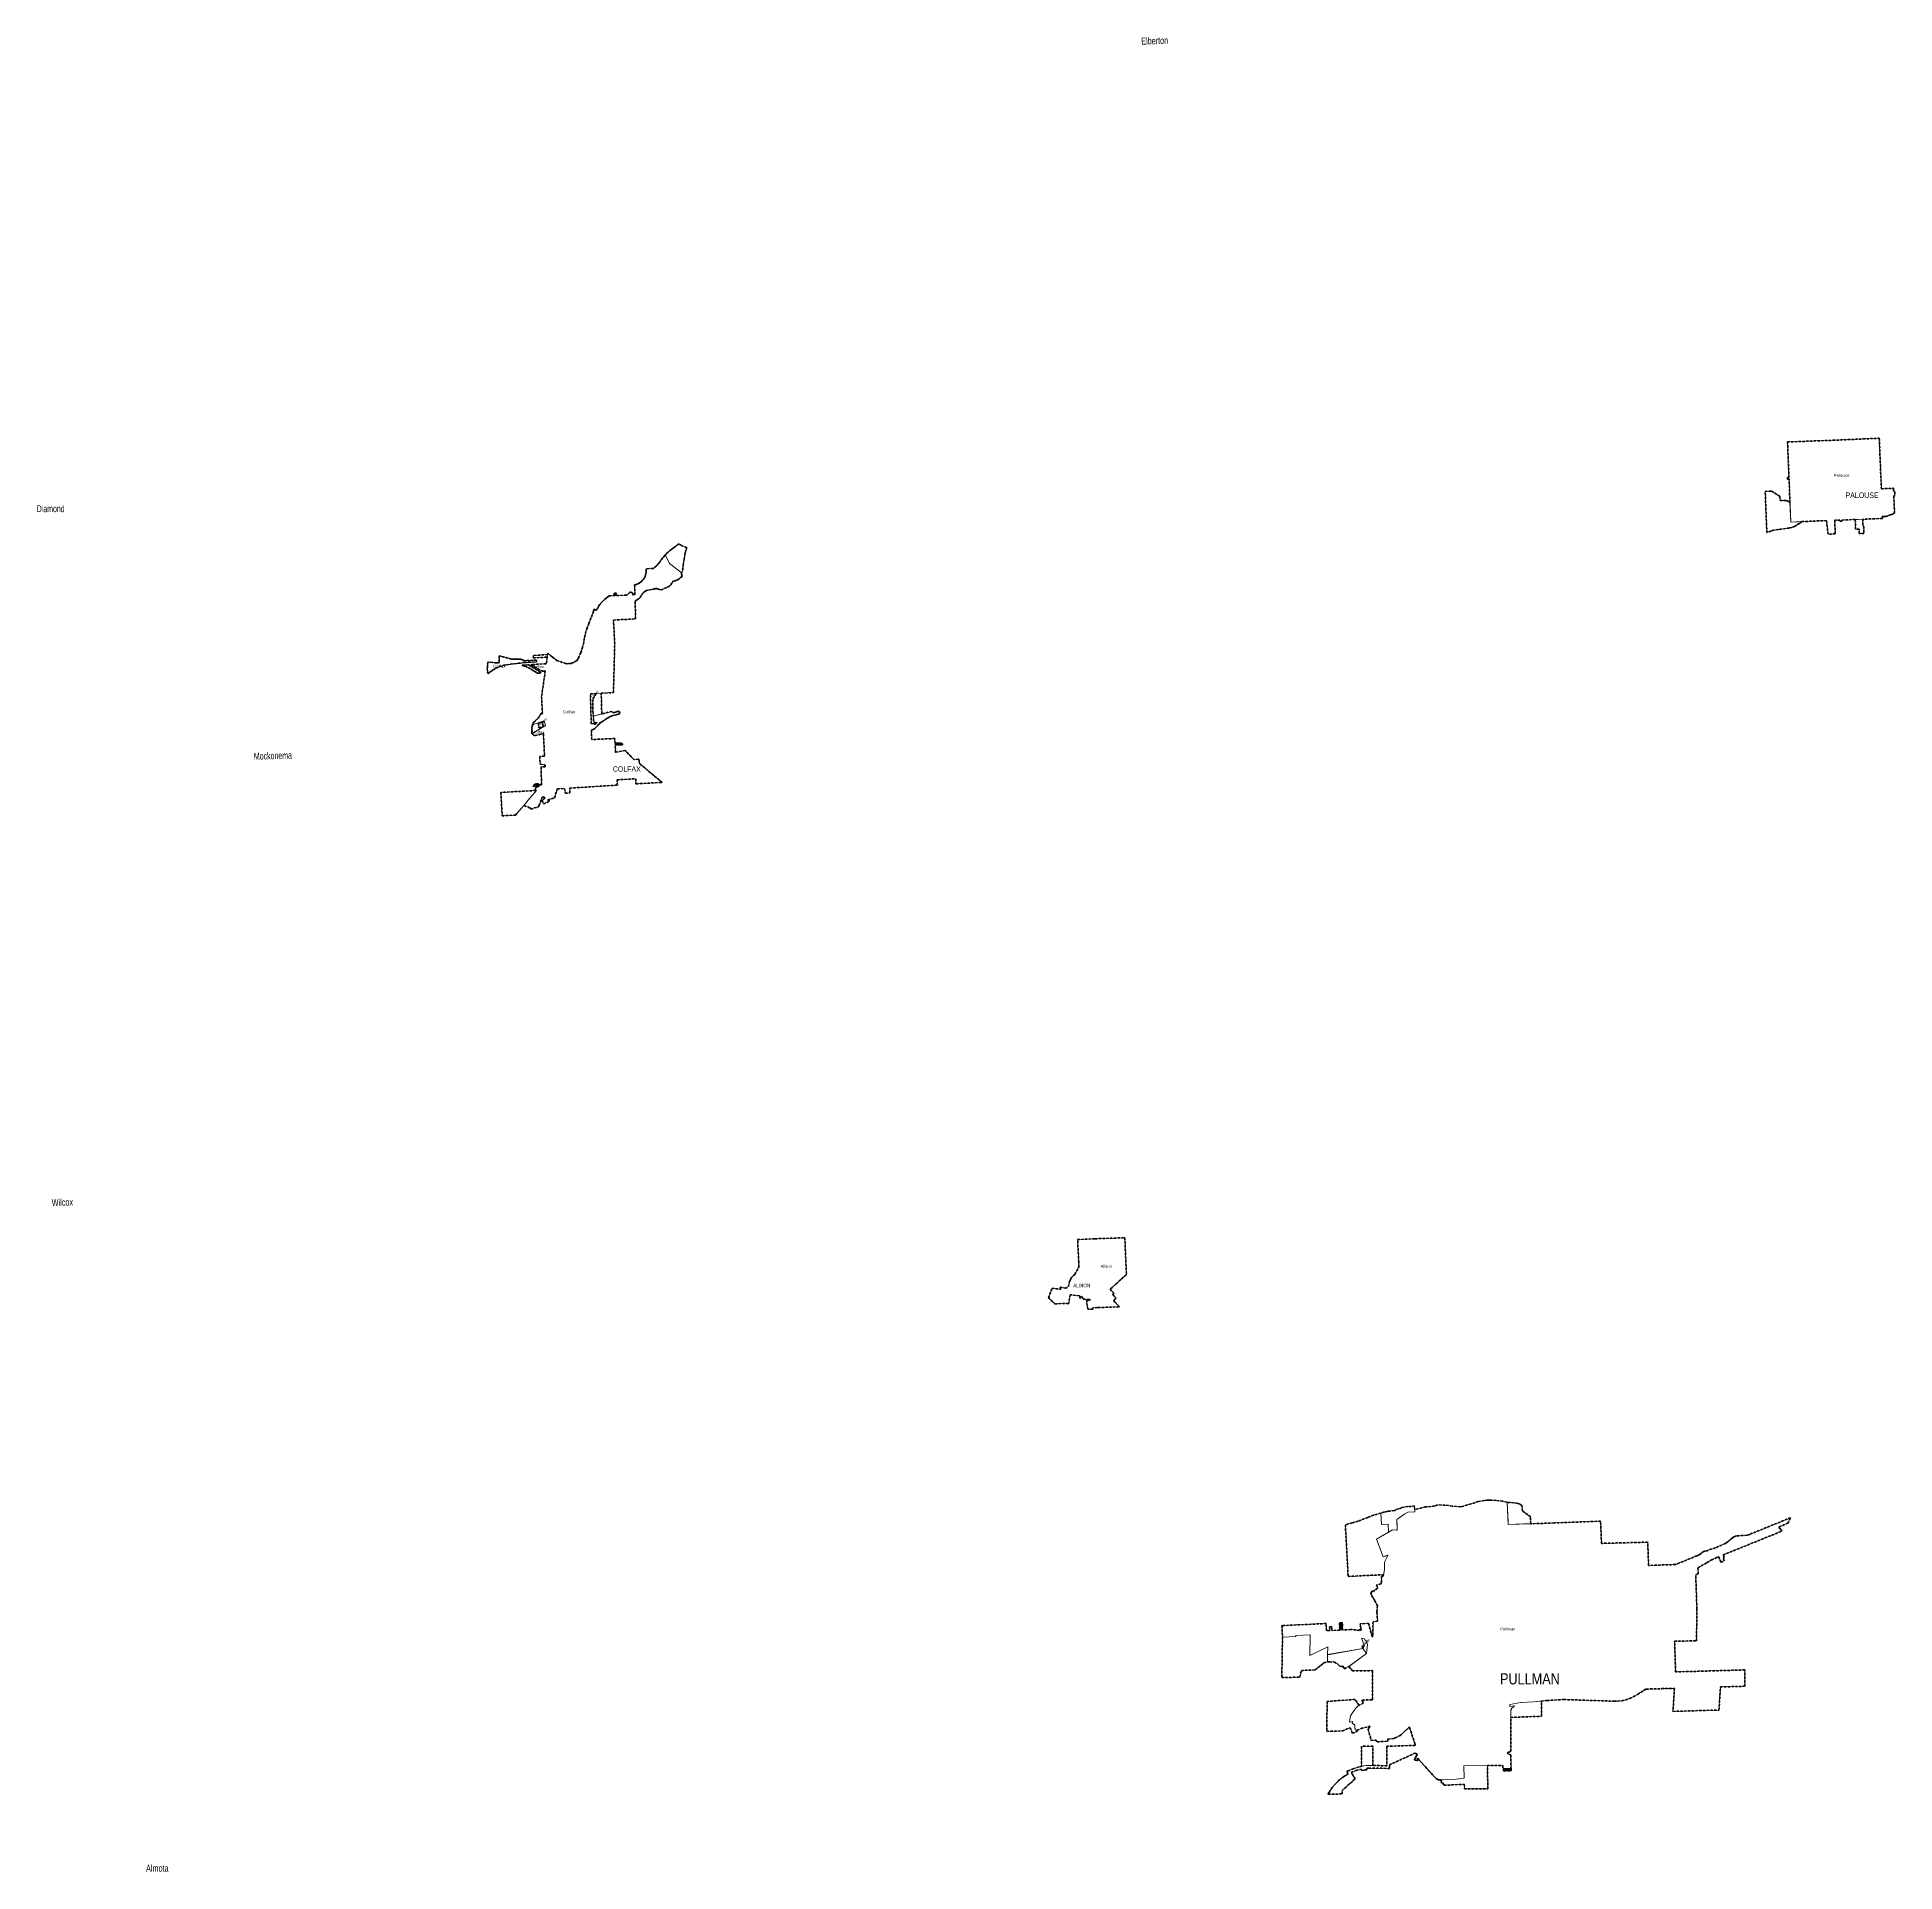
# Model space of a CAD drawing. Header units: feet. Extents: x -903180 to 1023491, y -707744 to 564635.
# Drawn here: x 881939 to 988712, y -274541 to -169075 of the extents above; entities that cross this region are included whole.
import ezdxf

# ---------------------------------------------------------------- set-up
doc = ezdxf.new("R2010")
doc.units = ezdxf.units.FT
doc.header["$LTSCALE"] = 80
doc.header["$PDMODE"] = 32
doc.header["$PDSIZE"] = 40
doc.linetypes.add('SHORT_DASHED', pattern=[2.7, 1.5, -1.2])
doc.layers.add('13', color=7, linetype='SHORT_DASHED', lineweight=40)
doc.layers.add('58', color=7, linetype='Continuous', lineweight=13)
for name, color, linetype in [('14', 7, 'Continuous'), ('16', 7, 'Continuous'), ('36', 7, 'Continuous')]:
    doc.layers.add(name, color=color, linetype=linetype)

msp = doc.modelspace()

# ---------------------------------------------------------------- hatches: boundary and pattern name
at = {"layer": '58'}
for points in [[(915211.61, -201175.66), (915140.92, -201179.01), (915078.88, -201078.86), (915181.81, -201013.36), (915234.4, -201098.43), (915183.78, -201130.64)], [(915236.76, -209657.65), (915333.59, -209651.74), (915366.97, -209652.62), (915436.9, -209658), (915486.93, -209667.69), (915531.04, -209678.46), (915582.77, -209691.92), (915579.23, -209751.01), (915488.3, -209759.29), (915344.22, -209754.56), (915306.53, -209754.98), (915160.04, -209770.65), (915154.03, -209668.44)], [(910575.35, -212001.29), (910755.47, -211989.71), (910777.58, -212064.25), (910771.61, -212119.72), (910421.09, -212142.48)], [(956806.12, -260644.21), (956795.34, -260231.18), (956956.22, -260224.54), (956966.95, -260635.75)], [(966650.07, -268604.18), (966654.09, -268725.01), (966226.01, -268729.97), (966221.97, -268608.52)]]:
    msp.add_hatch(color=256, dxfattribs=at).paths.add_polyline_path(points)

# ---------------------------------------------------------------- linework, layer by layer
at = {"layer": '13'}
for p, q in [((914737.33, -201251.12), (914637.88, -201319.01)), ((916568.88, -201320.73), (916586.48, -201300.77)), ((915738.27, -210073.32), (915184.52, -210187.59)), ((978519.25, -256455.52), (978593.28, -256426.39)), ((956350.58, -260642.19), (956344.81, -260443.93)), ((958617.17, -266980.86), (958839.21, -266963.85))]:
    msp.add_line(p, q, dxfattribs=at)
for points in [[(983343.29, -196922.35), (983319.13, -196949.81), (983216.77, -197031), (982948.58, -197202.99), (982781.93, -197259.72), (982642.18, -197291.97), (982424.13, -197321.54), (982168.2, -197351.65), (981996.11, -197374.6), (981733.99, -197424.71), (981581.67, -197471.58), (981354.17, -197552.55), (981260.84, -195185.02), (981626.93, -195176.1), (982102.13, -195471.68), (982113.54, -195714.94), (982493.79, -195711.17), (982682.4, -195827.24), (982630.93, -194490.86), (982547.15, -194490.89), (982542.88, -194386.39), (982626.16, -194384.56), (982545.36, -192345.58), (985153.95, -192248.58), (987817.04, -192131.7), (987935.4, -195038), (988634.62, -195004.71), (988640.31, -195144.28), (988641.12, -195164.28), (988661.08, -195163.34), (988681.56, -195162.37), (988683.85, -195222.33), (988703.82, -195221.38), (988711.82, -195431.52), (988672.11, -195433.31), (988652.11, -195434.21), (988652.92, -195454.1), (988691.77, -196407.96), (988692.53, -196426.68), (988670.72, -196442.08), (988641.03, -196463.05), (988570.87, -196498.14), (988465.63, -196533.23), (988307.77, -196600.49), (988196.68, -196629.74), (988079.74, -196623.89), (987999.39, -196609.33), (988003.93, -196720.82), (988004.76, -196741.35), (987984.74, -196742.13), (986869.66, -196785.1), (986884.02, -197203.78), (986924, -197202.25), (986936.99, -197608.69), (986666.08, -197615.88), (986657.94, -197361), (986458, -197366.3), (986439.95, -196801.61), (985665.17, -196832.32), (985671.32, -196906.16), (985567.23, -196910.06), (985558.99, -196834.5), (985257.79, -196847.6), (985287.93, -197624.88), (984875.44, -197645.95), (984784.48, -196866.32)], [(910631.71, -204881.48), (909929.23, -204926.34), (909905.01, -204898.4), (909835.39, -204865.74), (909716.01, -204829.48), (909593.22, -204822.88), (909488.91, -204825.52), (909395.17, -204832.12), (909255.23, -204827.17), (909199.89, -204821.64), (908493.43, -204640.2), (908501.17, -205029.02), (908435.41, -205041.34), (908342.97, -205050.26), (908095.47, -205028.66), (907840.67, -204993.94), (907810.05, -205388.86), (907828.45, -205615.14), (907864.23, -205656.84), (907936.29, -205590.18), (907979.03, -205558.76), (907984.65, -205567.06), (908118.65, -205468.6), (908308.75, -205357.04), (908516.47, -205261.92), (908762.33, -205180.62), (908919.45, -205148.88), (909152.25, -205124.54), (909151.39, -205114.58), (909950.59, -205026.42), (910640.25, -204981.14)], [(910692.83, -205631.91), (910643.05, -205606.56), (910531.1, -205534.46), (910392.79, -205445.29), (910259.81, -205369.82), (910098.74, -205288.37), (909974.79, -205231.87), (909957.27, -205224.14), (909893.96, -205209.19), (909828.72, -205200.85), (909814.47, -205199.95), (909813.59, -205179.79), (909935.69, -205170.3), (909955.69, -205167.94), (909975.69, -205166.67), (910146.62, -205155.82), (910167.17, -205154.51), (910186.62, -205165.97), (910905.29, -205589.32), (910879.6, -205607.61), (910858.9, -205617.44), (910832.37, -205627.09), (910804.97, -205633.91), (910777.01, -205637.83), (910748.8, -205638.8), (910720.63, -205636.82)], [(913734.17, -206828.04), (914066.17, -206809.97), (913868.85, -207144.3), (913886.86, -207826.42), (913926.07, -208467.63), (914121.9, -208461.94), (913986.17, -208610.89), (913984.55, -208536.06), (913785.79, -208541.71)], [(910376.49, -209100.33), (910389, -209101.51), (910379.85, -209125.53), (910378.15, -209115.44)], [(910766.68, -208773.43), (910996.63, -208703.25), (911017.01, -208697.03), (911016.01, -208677.15), (911005.86, -208475.1), (911004.85, -208455.04), (910984.65, -208461.2), (910753.33, -208531.81)], [(942614.28, -242116.34), (942615.12, -242136.36), (942617.52, -242193.17), (942330.01, -242203.37), (942252.52, -241702.43), (942461.42, -241677.35), (942460.43, -241663.96), (942456.6, -241658.44), (942452.22, -241653.36), (942447.33, -241648.75), (942441.99, -241644.69), (942436.25, -241641.2), (942430.18, -241638.33), (942423.84, -241636.11), (942423.31, -241635.99), (942403.46, -241633.61), (942383.31, -241632.57), (942116.56, -241618.82), (942112.42, -241618.9), (942104.32, -241618.42), (942096.31, -241617.1), (942088.48, -241614.95), (942080.92, -241611.99), (942073.7, -241608.26), (942066.92, -241603.8), (942060.65, -241598.64), (942054.94, -241592.87), (942049.87, -241586.52), (942045.49, -241579.69), (941985.5, -241476.18), (941884.35, -241555.85), (941864.51, -241571.48), (941863.49, -241547.74), (941859.15, -241447.47), (941858.29, -241427.55), (941837.61, -241425.21), (941303.66, -241364.84), (941232.14, -241839.29), (941228.95, -241860.44), (941209.12, -241861.14), (940535.17, -241885.01), (940535.92, -241910), (940442.01, -241887.58), (940405.44, -241868.4), (940293.17, -241755.61), (940066.69, -241543.13), (940269.83, -240996.76), (940780.19, -241049.91), (940733.39, -240933.2), (941027.82, -240996.29), (941221.3, -240895.34), (941278.23, -240603.41), (941309.33, -240524.26), (941348.53, -240448.81), (941395.4, -240377.86), (941449.43, -240312.2), (941510.03, -240252.55), (941576.54, -240199.56), (941587.26, -240192.03), (941816.28, -239757.4), (941804.22, -239478.49), (941740.79, -238195.03), (942709.52, -238153.07), (942729.52, -238152.2), (942749.52, -238149.03), (944413.19, -238089.13), (944455.96, -238087.55), (944544.08, -240200.37), (944524.04, -240218.3), (943606, -241049.05), (943817.42, -241272.05), (943830.77, -241286.14), (943801, -241304.15), (943760, -241328.95), (943747.85, -241336.3), (943760, -241350.22), (943929.05, -241544.05), (943942.95, -241559.99), (943919.55, -241584.05), (943816.45, -241690.05), (943805.21, -241701.6), (943817, -241714.39), (944122.57, -242046.05), (944136.94, -242061.65), (944121, -242062.22), (942913.92, -242105.68), (942893.92, -242106.4), (942873.92, -242106.87), (942634.28, -242115.61)], [(958140.38, -261555.41), (958182.87, -261550.75), (958159.81, -261607.65)], [(958083.92, -261618.3), (958156.37, -261615.99), (958132.34, -261679.77)]]:
    msp.add_lwpolyline(points, close=True, dxfattribs=at)
for points in [[(916586.48, -201300.77), (916598.98, -201280.73), (916713.12, -201097.82), (916741.41, -201062.39), (916795.33, -201005.21), (916854.94, -200953.99), (916919.57, -200909.28), (916969.93, -200891.19), (917133.62, -200844.83), (917301.26, -200815.83), (917385.53, -200802.53), (917423.32, -200791.42), (917454.44, -200788.08), (917497.79, -200778.08), (917546.69, -200775.86), (917581.14, -200784.75), (917632.27, -200800.31), (917670.05, -200809.2), (917690.06, -200815.87), (917701.58, -200817.69), (917803.29, -200842.69), (918176.93, -200694.86), (918368.06, -200561.58), (918467.17, -200358.23), (918537.4, -200341.64), (918641.08, -200307.4), (918740.62, -200262.52), (918834.92, -200207.47), (918922.95, -200142.87), (919003.74, -200069.43), (918967.8, -199919.49), (919040.68, -199671.75), (919066.88, -199478.28), (919076.79, -199403.92), (919133.67, -199084.28), (919165.97, -198823.9), (919195.69, -198680.14), (919250.19, -198506.63), (919270.57, -198428.26), (918949.72, -198280.51), (918817.15, -198196.23), (918513.13, -198432.89), (918427.98, -198485.88), (918331.55, -198562.63), (918202.52, -198670.48), (918080.9, -198788.17), (918027.37, -198849.25), (918011.18, -198869.26), (917915.77, -198987.13), (917899.56, -199007.16), (917884.63, -199027.13), (917768.87, -199181.98), (917754.04, -199201.98), (917739.1, -199221.98), (917653.69, -199336.12), (917540.11, -199458.75), (917434.33, -199551.33), (917414.24, -199568.92), (917394.33, -199584.15), (917378.99, -199595.89), (917359.57, -199610.74), (917338.99, -199611.84), (916946.9, -199632.67), (916935.63, -199633.27), (916937.11, -199653.73), (916942.36, -199725.91), (916939.53, -199814), (916927.51, -199901.32), (916906.43, -199986.9), (916876.51, -200069.8), (916838.1, -200149.13), (916791.6, -200224), (916737.53, -200293.61), (916676.48, -200357.18), (916609.12, -200414.02), (916536.19, -200463.51), (916458.48, -200505.11), (916376.85, -200538.35), (916292.2, -200562.88), (916277.65, -200566.15), (916299.08, -201117.62), (916169.05, -201124.6), (916153.37, -201125.44), (916169.05, -201112.67), (916198.09, -201089.03), (916058.31, -200951.39), (915844.85, -201125.17), (915822.75, -201143.16), (915804.85, -201144.12), (915211.61, -201175.66), (915183.78, -201130.64)], [(914637.88, -201319.01), (914546.08, -201396.94), (914529.14, -201411.97), (914396.24, -201544.67), (914277.93, -201690.53), (914175.52, -201847.97), (914100.34, -201995.24), (914090.02, -202015.46), (914070.13, -202006.75), (913963.04, -201959.83), (913909.74, -202089.93), (913770.52, -202477.24), (913649.05, -202776.7), (913548.59, -203038.83), (913472.63, -203244.46), (913428.16, -203453.55), (913383.75, -203644.56), (913362.09, -203856.86), (913290.07, -204136.57), (913187.79, -204460.56), (913093.81, -204661.4), (913034.2, -204797.69), (912978.12, -204894.94), (912907.39, -204951.54), (912765.85, -205028.4), (912649.35, -205071.13), (912492.15, -205087.26), (912366.96, -205091.15), (912346.77, -205091.78), (912326.96, -205084.79), (911801.74, -204899.68), (911562.07, -204721.86), (911289.24, -204494.68), (911275.4, -204570.46), (910470.5, -204614.12), (910452.91, -204759.89), (911257.39, -204716.25), (911205.44, -205077.68), (911203.86, -205088.71), (911182.57, -205090.06), (910341.89, -205143.42), (910318.55, -205144.9), (910341.89, -205158.65), (910938.55, -205510.13), (910963.24, -205518.06), (910988.62, -205523.36), (911014.42, -205525.98), (911040.35, -205525.89), (911066.13, -205523.09), (911091.47, -205517.61), (911116.1, -205509.51), (911120.69, -205507.45), (911145.28, -205496.32), (911142.1, -205518.4), (910931.03, -206986.9), (910978.64, -207933.74), (910979.64, -207953.59), (910957.14, -207954.92), (910915.55, -207957.36), (910738.02, -208221.11), (910453.98, -208480.52), (910453.98, -208580.37), (910431.61, -208582.17), (910398.62, -208685.4), (910376.6, -208791.51), (910365.79, -208899.35), (910366.31, -209007.72), (910376.49, -209100.33)], [(915184.52, -210187.59), (915160.04, -209770.65), (915306.53, -209754.98), (915344.22, -209754.56), (915488.3, -209759.29), (915579.23, -209751.01), (915582.77, -209691.92), (915531.04, -209678.46), (915486.93, -209667.69), (915436.9, -209658), (915403.55, -209655.85), (915366.97, -209652.62), (915333.59, -209651.74), (915236.76, -209657.65), (915154.03, -209668.44), (915137.97, -209395.02), (913813.25, -209453.09), (913797.16, -208919.08), (913796.81, -208907.43), (913816.56, -208900.15), (913895.91, -208870.91), (913986.59, -208808.72), (914037.57, -208770.47), (914072.76, -208737.97), (914107.18, -208701.09), (914146.89, -208659.02), (914206.22, -208595.1), (914257.77, -208545.88), (914302.78, -208496.57), (914386.29, -208438.73), (914611.85, -208299.25), (914717.4, -208224.17), (914817.14, -208159.86), (914892.3, -208123.35), (914971.27, -208091.76), (915042.81, -208063.56), (915118.71, -208046.2), (915225.65, -208022.44), (915345.16, -207988.28), (915425.41, -207957.77), (915446.34, -207949.81), (915437.15, -207927.56), (915397.73, -207832.07), (915389.07, -207811.11), (915369.47, -207818.56), (915297.82, -207845.8), (915188.73, -207876.98), (915085.71, -207899.88), (915053.76, -207911.49), (914962.57, -207831.01), (914389.36, -207974.92), (914390.45, -207955.82), (914359.73, -206792.17), (915061.22, -206756.11), (915134.2, -203947.73), (915066.05, -202583.5), (916337.02, -202514.11), (916307.48, -201537.32), (916306.97, -201520.16), (916326.88, -201498.12), (916337.94, -201485.88), (916386.59, -201440.75), (916439.69, -201400.94), (916496.66, -201366.91), (916507.12, -201362.82), (916525.43, -201353.88), (916542.71, -201343.07), (916558.76, -201330.51), (916568.88, -201320.73)], [(915183.78, -201130.64), (915234.4, -201098.43), (915181.81, -201013.36), (915078.88, -201078.86), (915140.05, -201177.82), (914839.35, -201195.88), (914737.33, -201251.12)], [(910376.49, -209100.33), (910396.41, -209082.05), (910398.7, -209097.76), (910399.66, -209101.51), (910402.62, -209113.14), (910408.13, -209128.03), (910415.16, -209142.26), (910423.64, -209155.68), (910433.48, -209168.14), (910444.56, -209179.5), (910456.78, -209189.64), (910469.98, -209198.45), (910484.03, -209205.83), (910498.78, -209211.7), (910514.06, -209215.99), (910529.71, -209218.67), (910545.55, -209219.69), (910561.41, -209219.06), (911017.56, -209118.28), (911037.97, -209113.77), (911038.98, -209133.86), (911101.83, -210383.86), (911102.84, -210403.81), (911081.78, -210404.85), (910827.24, -210417.51), (910853.09, -210866.78), (911062.6, -210894.54), (911083.43, -210903.98), (911102.6, -210908.03), (911142.28, -210915.56), (911144.75, -211016.78), (910917.95, -211028.76), (910897.9, -211029.82), (910898.57, -211051.52), (910928.9, -212032.48), (910929.52, -212052.41), (910908.63, -212054.04), (910777.58, -212064.25), (910755.47, -211989.71), (910575.35, -212001.29), (910421.09, -212142.48), (910773.55, -212119.82), (910770.47, -212127.8), (910768.23, -212147.79), (910748.23, -212149.35), (910726.27, -212152.33), (910699.22, -212158.93), (910673, -212168.32), (910647.92, -212180.4), (910624.23, -212195.04), (910602.21, -212212.07), (910582.08, -212231.32), (910590.09, -212380.72), (908592.42, -212491.12), (908665.22, -213834.15), (909423.15, -213792.8), (909928.99, -213218.37), (909912.5, -213238.37), (909932.5, -213246.82), (910255.53, -213376.03), (910331.44, -213429.85), (910316.22, -213461.27), (910519.62, -213371.43), (910723.13, -213332.65), (910788.54, -213238.13), (910971.29, -212762.14), (911040.03, -212742.77), (911124.6, -212802.82), (911142.14, -212815.27), (911124.6, -212828.32), (910958.14, -212952.15), (911045.36, -213150.88), (911389.39, -212993.35), (911297.69, -212925.72), (911670.51, -212798.32), (911842.99, -212287.94), (912245.88, -212263.73), (912310.11, -212532.34), (912563.16, -212520.66), (912551.23, -212242.21), (915289.18, -212071.11), (915275.6, -211764.88), (916344.03, -211705.85), (916356.99, -211997.84), (916605.75, -211982.84), (917854.74, -211914.09), (916550.15, -210823.84), (916546.02, -210706.32), (916531.08, -210686.32), (916530.88, -210666.32), (916530.25, -210604.94), (916530.03, -210583.92), (916490.72, -210586), (916228.91, -210599.91), (915738.27, -210073.32)], [(975455.45, -256896.24), (974560.7, -256924.99), (974504.67, -255587.21), (971849.96, -255658.32), (971796.77, -254382.16), (969125.4, -254483.59), (967839.09, -254531.36), (967819.09, -254532.1), (967799.09, -254529.61), (967784.63, -254522.15), (967768.35, -254133.65), (967318.15, -253797.06), (967264.24, -253474.43), (967127.72, -253376.6), (966973.99, -253345.87), (966800.64, -253323.26), (966604.67, -253300.65), (966431.21, -253313.35), (966430.36, -253293.42), (966410.03, -253288.95), (966159.99, -253233.9), (965774.45, -253184.63), (965522.09, -253174.73), (965399.69, -253176.24), (965266.91, -253182.73), (965108.79, -253198.84), (964772, -253259.05), (963847.52, -253544.02), (963842.69, -253543.04), (963738.08, -253560.56), (963270.5, -253511.93), (962864.75, -253461.19), (962416.72, -253448.51), (962260.34, -253516.16), (961736.23, -253566.89), (961114.92, -253714.88), (961106.01, -253502.5), (960908.76, -253541.43), (960705.47, -253538.53), (960359.5, -253606.81), (960217.3, -253677.98), (960073.2, -253694.18), (959987.1, -253767.46), (959939.67, -253775.07), (959582.56, -253815.22), (959443.24, -253840.95), (959341.84, -253864.67), (959172.24, -253915.24), (959171.64, -253915.59), (958753.01, -254039.62), (958414.86, -254165.61), (957860.89, -254376.58), (957516.78, -254482.52), (957128.47, -254595.86), (957287.97, -257554.05), (959318.89, -257461.86), (959304.14, -257547.62), (959207.16, -257558.35), (959210.06, -257905.32), (959175.92, -257992.3), (958924.01, -258052.24), (958992.71, -258205.11), (959001.69, -258225.09), (958981.66, -258240.62), (958734.71, -258432.17), (958693.2, -258390.21), (958593.76, -258501.1), (958601.18, -258505.13), (958657.28, -258667.46), (958830.48, -258965.01), (958975.11, -259253.89), (958944.65, -259621.73), (958971.45, -260051.21), (958976.42, -260139.63), (958719.41, -260160.84), (958709.31, -261029.76), (958666.5, -261007.16), (958459.03, -260254.79), (957985.76, -260287.33), (957992, -260413.49), (958011.39, -260538.31), (958034.36, -260627.13), (958039.51, -260647.04), (958019.53, -260641.94), (957924.73, -260617.71), (957926.98, -260646.14), (957928.54, -260665.71), (957908.57, -260662.19), (957728, -260630.38), (957523.72, -260616.12), (957428.61, -260616.79), (956966.95, -260635.75), (956956.22, -260224.54), (956795.34, -260231.18)], [(978593.28, -256426.39), (978704.77, -256734.05), (978898.69, -256659.47), (978843.13, -256492.03), (978895.71, -256470.03), (978844.72, -256323.19), (982206.95, -254957.7), (982148.15, -254801.09), (982079.72, -254828.78), (982065.88, -254708.01), (982562.98, -254502.53), (982713.69, -254187.6), (980349.63, -255145.49), (980217.36, -255191.46), (979649.98, -255227.4), (979550.01, -255246.59), (979459.42, -255285.65), (979384.28, -255338.9), (979167.96, -255521.7), (979132.18, -255542.16), (979072.31, -255587.47), (979001.7, -255644.71), (978969.91, -255661.53), (978762.02, -255759.27), (978405.46, -255910.6), (977900.96, -256078.7), (977774.08, -256113.73), (977689.01, -256152.29), (977639.21, -256190.65), (977577.68, -256238.28), (977464.42, -256318.6), (977336.18, -256373.92), (976098.4, -256878.31), (975455.45, -256896.24)], [(959666.97, -268571.54), (959664.4, -268386.46), (961128.8, -267725.83), (961261.35, -267751.98), (961220.4, -267868.34), (961167.51, -267979.78), (961103.26, -268085.08), (961098.15, -268092.47), (961284.61, -268155.78), (961282.7, -268030.83), (961282.38, -268010.37), (961300.74, -268030.83), (962073.41, -268892.11), (962285.19, -269112.92), (962313.22, -269143.49), (962344.29, -269170.96), (962378.07, -269195.04), (962414.17, -269215.45), (962452.21, -269231.98), (962491.77, -269244.44), (962532.42, -269252.7), (962573.7, -269256.66), (962606.99, -269256.71), (962627.33, -269263.17), (962634.61, -269400.62), (962727.32, -269441.86), (962803.19, -269564.85), (963966.03, -269509.31), (963970.85, -269777.54), (965319.87, -269763.27), (965290.31, -268436.33), (966158.24, -268425.59), (966178.28, -268425.36), (966179.93, -268444.94), (966193.63, -268607.49), (966221.97, -268608.52), (966226.01, -268729.97), (966654.09, -268725.01), (966650.07, -268604.18), (966636.99, -267807.35), (966445.74, -267744.5), (966426.04, -267738.03), (966444.61, -267717.93), (966454.15, -267707.61), (966485.49, -267680.11), (966519.54, -267656.05), (966555.92, -267635.67), (966594.23, -267619.2), (966606.08, -267615.04), (966641.22, -267608.16), (966633.28, -265662.07), (968398.55, -265596.01), (968404.48, -264727.66), (968680.75, -264697.25), (968701.03, -264695.6), (968720.75, -264694.39), (969646.52, -264637.89), (969669.86, -264636.47), (969686.52, -264637), (972532.27, -264728.77), (972551.86, -264729.4), (972572.27, -264729.38), (972785.31, -264729.2), (973017.05, -264704.65), (973244.96, -264656.01), (973466.53, -264583.81), (973679.35, -264488.84), (973881.07, -264372.16), (973900.59, -264359.14), (973921.29, -264345.32), (973940.59, -264333.32), (974401.32, -264046.66), (974422.52, -264033.47), (974441.32, -264033), (975274.13, -264012.07), (975294.13, -264011.05), (975314.13, -264010.57), (976043.21, -263992.89), (975960.93, -265316.35), (978603.92, -265238.58), (978688.07, -263912.97), (980087.1, -263870.47), (980083.13, -262933.61), (976111.88, -263047.7), (976053.91, -261287.12), (977311.75, -261256.98), (977335.6, -259411.03), (977267.55, -257473.17), (977410.75, -257413.51), (977390.34, -257060.8), (977880.97, -256780.37), (977916.95, -256759.81), (977920.97, -256757.48), (978173.43, -256611.44), (978479.25, -256472.57)], [(978479.25, -256472.57), (978500.8, -256462.78), (978519.25, -256455.52)], [(956344.81, -260443.93), (956224.91, -260449.08), (956230.69, -260647.32), (956231.27, -260667.29), (956211.27, -260668.13), (956038.35, -260675.43), (956023.4, -260264.89), (953484.72, -260388.01), (953516.47, -261046.58), (953475.82, -263369.41), (954505.65, -263350.56), (954602.21, -262964.19), (955400.35, -262935.06), (955901.04, -262530.2), (956107.79, -262467.74), (956235.42, -262468.38), (956499.87, -262490.02), (956653.68, -262560.03), (956815.05, -262718.1), (956933.8, -262735.92), (956975.49, -262711.72), (957078.8, -262862.26)], [(956795.34, -260231.18), (956806.12, -260644.21), (956371.16, -260661.39), (956351.16, -260662.23), (956350.58, -260642.19)], [(957078.8, -262862.26), (957326.13, -262730.51), (957342.93, -262750.5), (957538.34, -262982.98), (958673.83, -262975.78), (958695.01, -262975.64), (958694.87, -262995.65), (958683.05, -264638.57), (958682.91, -264658.57), (958662.91, -264658.73), (958069.39, -264663.4), (958175.42, -264819.05), (957915.46, -264969.8), (957682.53, -264630.94), (956080.29, -264743.58), (956065.99, -266064.42), (956068.14, -266466.34), (956960.99, -266437.08), (957409.44, -266252.61), (957534.63, -266568.75), (957800.48, -266471.43), (957801.13, -266402.35), (957998.85, -266314.02), (958018.82, -266305.1), (958038.85, -266300.07), (958519.12, -266179.51), (958547.25, -266172.45), (958532.3, -266194.49), (958432.76, -266341.18), (958617.17, -266980.86)], [(958839.21, -266963.85), (958860.41, -266962.23), (958879.21, -266980.2), (958977.03, -267073.72), (959579.25, -267027.56), (959562.98, -266927.62), (959559.9, -266908.66), (959579.73, -266907.14), (959933.99, -266880.01), (959955.82, -266864.6), (959983.93, -266844.76), (959995.82, -266840.11), (960277.93, -266708.87), (960786.45, -266241.92), (960806.72, -266223.3), (960813.67, -266243.55), (961111.45, -267112.46), (961118.58, -267133.27), (961123.08, -267152.46), (961142.98, -267237.27), (961144.71, -267247.86), (961147.99, -267267.85), (961127.8, -267268.56), (959504.71, -267325.06), (959518.5, -268441), (958712.88, -268432.63), (958710.65, -267321.76), (958057.65, -267325.98), (958061.85, -268475.34), (957884.03, -268513.67), (957583.51, -268610.5), (957294.76, -268738.21), (957217.31, -268778.86), (957283.28, -268913.74), (957027.87, -269071.17), (956790.31, -269254.45), (956573.22, -269461.54), (956378.96, -269690.2), (956209.66, -269937.91), (956140.09, -270059.81), (956128.7, -270079.75), (956148.67, -270079.31), (956944.17, -270061.41), (956936.45, -269866.67), (957695.85, -269202.09), (957465.73, -268822.33), (957744.76, -268712.02), (958033.78, -268631.49), (958040.76, -268629.94), (958051.53, -268717.77), (958209.69, -268687.8), (958235.63, -268682.88), (958249.69, -268681.24), (958347.89, -268669.78), (958367.89, -268668.51), (958367.02, -268648.52), (958364.06, -268580.73), (958441.76, -268579.94), (958460.56, -268579.75), (958481.76, -268579.98), (959647.25, -268592.3), (959667.26, -268592.51), (959666.97, -268571.54)]]:
    msp.add_lwpolyline(points, dxfattribs=at)
at = {"layer": '58'}
for points in [[(982726.44, -196946.3), (982630.93, -194490.86), (982547.15, -194490.89), (982542.88, -194386.39), (982626.16, -194384.56), (982545.36, -192345.58), (985153.95, -192248.58), (987817.04, -192131.7), (987935.4, -195038), (988634.62, -195004.71), (988640.31, -195144.28), (988641.12, -195164.28), (988661.08, -195163.34), (988681.56, -195162.37), (988683.85, -195222.33), (988703.82, -195221.38), (988711.82, -195431.52), (988672.11, -195433.31), (988652.11, -195434.21), (988652.92, -195454.1), (988691.77, -196407.96), (988692.53, -196426.68), (988670.72, -196442.08), (988641.03, -196463.05), (988570.87, -196498.14), (988465.63, -196533.23), (988307.77, -196600.49), (988196.68, -196629.74), (988079.74, -196623.89), (987999.39, -196609.33), (988003.93, -196720.82), (988004.76, -196741.35), (987984.74, -196742.13), (985665.17, -196832.32), (985671.32, -196906.16), (985567.23, -196910.06), (985558.99, -196834.5), (985257.79, -196847.6), (985287.93, -197624.88), (984875.44, -197645.95), (984784.48, -196866.32)], [(982726.44, -196946.3), (983343.29, -196922.35), (983319.13, -196949.81), (983216.77, -197031), (982948.58, -197202.99), (982781.93, -197259.72), (982642.18, -197291.97), (982168.2, -197351.65), (981996.11, -197374.6), (981733.99, -197424.71), (981581.67, -197471.58), (981354.17, -197552.55), (981260.84, -195185.02), (981626.93, -195176.1), (982102.13, -195471.68), (982113.54, -195714.94), (982493.79, -195711.17), (982682.4, -195827.24)], [(986666.08, -197615.88), (986657.94, -197361), (986458, -197366.3), (986439.95, -196801.61), (986869.66, -196785.1), (986884.02, -197203.78), (986924, -197202.25), (986936.99, -197608.69)], [(918061.74, -198847.43), (918027.37, -198849.25), (918080.9, -198788.17), (918202.52, -198670.48), (918427.98, -198485.88), (918513.13, -198432.89), (918817.15, -198196.23), (918949.72, -198280.51), (919270.57, -198428.26), (919245.6, -198527.54), (919195.69, -198680.14), (919165.97, -198823.9), (919165.97, -198823.9), (919133.67, -199084.28), (919076.79, -199403.92), (919076.79, -199403.92), (919040.68, -199671.75), (918967.8, -199919.49), (918943.71, -199824.58), (918278.13, -199336.95)], [(915211.61, -201175.66), (915140.92, -201179.01), (915078.88, -201078.86), (915181.81, -201013.36), (915234.4, -201098.43), (915183.78, -201130.64)], [(911257.39, -204716.25), (910452.91, -204759.89), (910470.5, -204614.12), (911275.4, -204570.46)], [(910692.83, -205631.91), (910643.05, -205606.56), (910531.1, -205534.46), (910392.79, -205445.29), (910259.81, -205369.82), (910098.74, -205288.37), (909974.79, -205231.87), (909957.27, -205224.14), (909893.96, -205209.19), (909828.72, -205200.85), (909814.47, -205199.95), (909813.59, -205179.79), (909935.69, -205170.3), (909955.69, -205167.94), (909975.69, -205166.67), (910146.62, -205155.82), (910167.17, -205154.51), (910186.62, -205165.97), (910905.29, -205589.32), (910879.6, -205607.61), (910858.9, -205617.44), (910832.37, -205627.09), (910804.97, -205633.91), (910777.01, -205637.83), (910748.8, -205638.8), (910720.63, -205636.82)], [(913886.86, -207826.42), (913868.85, -207144.3), (914066.17, -206809.97), (914359.73, -206792.17), (914389.36, -207974.92), (913902.81, -208099.92)], [(911082.48, -208375.15), (911004.85, -208455.04), (910753.33, -208531.81), (910766.68, -208773.43), (911017.01, -208697.03), (911004.85, -208455.04), (911082.48, -208375.15), (911160.38, -208649.83), (910398.7, -209097.76), (910396.41, -209082.05), (910376.49, -209100.33), (910376.49, -209100.33), (910389, -209101.51), (910379.85, -209125.53), (910366.31, -209007.72), (910365.79, -208899.35), (910376.6, -208791.51), (910398.62, -208685.4), (910398.62, -208685.4), (910431.61, -208582.17), (910453.98, -208580.37)], [(915236.76, -209657.65), (915333.59, -209651.74), (915366.97, -209652.62), (915436.9, -209658), (915486.93, -209667.69), (915531.04, -209678.46), (915582.77, -209691.92), (915579.23, -209751.01), (915488.3, -209759.29), (915344.22, -209754.56), (915306.53, -209754.98), (915160.04, -209770.65), (915154.03, -209668.44)], [(908592.42, -212491.12), (910637.03, -212378.13), (910276.83, -212795.97), (909796.02, -213378.89), (909423.15, -213792.8), (908665.22, -213834.15)], [(910575.35, -212001.29), (910755.47, -211989.71), (910777.58, -212064.25), (910771.61, -212119.72), (910421.09, -212142.48)], [(942614.28, -242116.34), (942615.12, -242136.36), (942617.52, -242193.17), (942330.01, -242203.37), (942252.52, -241702.43), (942461.42, -241677.35), (942460.43, -241663.96), (942456.6, -241658.44), (942452.22, -241653.36), (942447.33, -241648.75), (942441.99, -241644.69), (942436.25, -241641.2), (942430.18, -241638.33), (942423.84, -241636.11), (942423.31, -241635.99), (942403.46, -241633.61), (942383.31, -241632.57), (942116.56, -241618.82), (942112.42, -241618.9), (942104.32, -241618.42), (942096.31, -241617.1), (942088.48, -241614.95), (942080.92, -241611.99), (942073.7, -241608.26), (942066.92, -241603.8), (942060.65, -241598.64), (942054.94, -241592.87), (942049.87, -241586.52), (942045.49, -241579.69), (941985.5, -241476.18), (941884.35, -241555.85), (941864.51, -241571.48), (941863.49, -241547.74), (941859.15, -241447.47), (941858.29, -241427.55), (941837.61, -241425.21), (941303.66, -241364.84), (941232.14, -241839.29), (941228.95, -241860.44), (941209.12, -241861.14), (940535.17, -241885.01), (940535.92, -241910), (940442.01, -241887.58), (940405.44, -241868.4), (940293.17, -241755.61), (940066.69, -241543.13), (940269.83, -240996.76), (940780.19, -241049.91), (940733.39, -240933.2), (941027.82, -240996.29), (941221.3, -240895.34), (941278.23, -240603.41), (941309.33, -240524.26), (941348.53, -240448.81), (941395.4, -240377.86), (941449.43, -240312.2), (941510.03, -240252.55), (941576.54, -240199.56), (941587.26, -240192.03), (941816.28, -239757.4), (941804.22, -239478.49), (941740.79, -238195.03), (942709.52, -238153.07), (942729.52, -238152.2), (942749.52, -238149.03), (944413.19, -238089.13), (944455.96, -238087.55), (944544.08, -240200.37), (944524.04, -240218.3), (943606, -241049.05), (943817.42, -241272.05), (943830.77, -241286.14), (943801, -241304.15), (943760, -241328.95), (943747.85, -241336.3), (943760, -241350.22), (943929.05, -241544.05), (943942.95, -241559.99), (943919.55, -241584.05), (943816.45, -241690.05), (943805.21, -241701.6), (943817, -241714.39), (944122.57, -242046.05), (944136.94, -242061.65), (944121, -242062.22), (942913.92, -242105.68), (942893.92, -242106.4), (942873.92, -242106.87), (942634.28, -242115.61)], [(957128.47, -254595.86), (957516.78, -254482.52), (957860.89, -254376.58), (958414.86, -254165.61), (958753.01, -254039.62), (959172.24, -253915.24), (959199.11, -254567.82), (959598.89, -254553.98), (959617.45, -255004.93), (958927.2, -255410.77), (959305.16, -256440.23), (959566.96, -256349.81), (959370.48, -256732.43), (959384.64, -257179.64), (959318.89, -257461.86), (957287.97, -257554.05)], [(959172.24, -253915.24), (959341.84, -253864.67), (959443.24, -253840.95), (959582.56, -253815.22), (959939.67, -253775.07), (959987.1, -253767.46), (960073.2, -253694.18), (960217.3, -253677.98), (960359.5, -253606.81), (960359.5, -253606.81), (960705.47, -253538.53), (960908.76, -253541.43), (961106.01, -253502.5), (961120.88, -253852.38), (960719.44, -253864.7), (960542.93, -253955.11), (960094.1, -254280.9), (960114.42, -254896.29), (960065.3, -254892.83), (959839.58, -254874.01), (959617.45, -255004.93), (959598.89, -254553.98), (959199.11, -254567.82)], [(967768.35, -254133.65), (967784.63, -254522.15), (966486.77, -254576.55), (966431.21, -253313.35), (966604.67, -253300.65), (966800.64, -253323.26), (966973.99, -253345.87), (967127.72, -253376.6), (967264.24, -253474.43), (967318.15, -253797.06)], [(956806.12, -260644.21), (956795.34, -260231.18), (956956.22, -260224.54), (956966.95, -260635.75)], [(954285.67, -261011.61), (954285.17, -260951.51), (955102.02, -260916.57), (955092.43, -262096.69), (956114.14, -261610.94), (956109.42, -262045.62), (956107.79, -262467.74), (955901.04, -262530.2), (955400.35, -262935.06), (954602.21, -262964.19), (954505.65, -263350.56), (953475.82, -263369.41), (953516.47, -261046.58)], [(958227.9, -261546.21), (958048.43, -261107.79), (958224.34, -261147.04), (958269.57, -261232.56), (958305.85, -261221.87), (958402.54, -261466.17), (958350.9, -261985.64), (958140.67, -261703.3), (958142.47, -261693.6), (958132.34, -261679.77), (958155.99, -261616.6), (958163.9, -261616.42), (958159.81, -261607.65), (958182.87, -261550.75)], [(956353.69, -262446.85), (956235.42, -262468.38), (956107.79, -262467.74), (956106.07, -262345.75), (956109.42, -262045.62), (958140.67, -261703.3), (958350.9, -261985.64), (957326.13, -262730.51), (957078.8, -262862.26), (956975.49, -262711.72), (956933.8, -262735.92), (956815.05, -262718.1), (956653.68, -262560.03), (956499.87, -262490.02)], [(957842.09, -265015.25), (957709.34, -265149.02), (957431.7, -265577.1), (957368.36, -265945.32), (957553.74, -265900.25), (957528.82, -265986.13), (957675.77, -266111.19), (957676.14, -266131.31), (957679.12, -266293.45), (957771.24, -266415.72), (957801.13, -266402.35), (957800.48, -266471.43), (957534.63, -266568.75), (957409.44, -266252.61), (956960.99, -266437.08), (956068.14, -266466.34), (956065.99, -266064.42), (956080.29, -264743.58), (957682.53, -264630.94), (957915.46, -264969.8)], [(968404.48, -264727.66), (968398.55, -265596.01), (966633.28, -265662.07), (966631.36, -265222.08), (966670.06, -265217.78), (966672.94, -265122.76), (966744.92, -265117), (966845.7, -265001.82), (966592.31, -265027.73), (966591.88, -264926.28), (967222.86, -264814.63), (967262.86, -264809.29), (967262.86, -264809.29), (967929.95, -264758.63), (967929.95, -264758.63)], [(958057.65, -267325.98), (958710.65, -267321.76), (958712.88, -268432.63), (958476.6, -268429.99), (958476.6, -268429.99), (958320.65, -268433.16), (958320.65, -268433.16), (958171.99, -268453.2), (958061.85, -268475.34)], [(962743.04, -269256.25), (963498.09, -269216.51), (963961.09, -269160.6), (963941.29, -268450.74), (965290.31, -268436.33), (965319.87, -269763.27), (963970.85, -269777.54), (963966.03, -269509.31), (962803.19, -269564.85), (962727.32, -269441.86), (962634.61, -269400.62), (962627.33, -269263.17), (962606.99, -269256.71)], [(966650.07, -268604.18), (966654.09, -268725.01), (966226.01, -268729.97), (966221.97, -268608.52)]]:
    msp.add_lwpolyline(points, close=True, dxfattribs=at)
for points in [[(917899.56, -199007.16), (917884.63, -199027.13), (917768.87, -199181.98), (917754.04, -199201.98), (917739.1, -199221.98), (917653.69, -199336.12), (917540.11, -199458.75), (917434.33, -199551.33), (917414.24, -199568.92), (917394.33, -199584.15), (917378.99, -199595.89), (917359.57, -199610.74), (917338.99, -199611.84), (916946.9, -199632.67), (916935.63, -199633.27), (916937.11, -199653.73), (916942.36, -199725.91), (916939.53, -199814), (916927.51, -199901.32), (916906.43, -199986.9), (916876.51, -200069.8), (916838.1, -200149.13), (916791.6, -200224), (916737.53, -200293.61), (916676.48, -200357.18), (916609.12, -200414.02), (916536.19, -200463.51), (916458.48, -200505.11), (916376.85, -200538.35), (916292.2, -200562.88), (916277.65, -200566.15), (916299.08, -201117.62), (916169.05, -201124.6), (916153.37, -201125.44), (916169.05, -201112.67), (916198.09, -201089.03), (916058.31, -200951.39), (915844.85, -201125.17), (915822.75, -201143.16), (915804.85, -201144.12), (914839.35, -201195.88), (914737.33, -201251.12), (914637.88, -201319.01), (914546.08, -201396.94), (914529.14, -201411.97), (914396.24, -201544.67), (914277.93, -201690.53), (914175.52, -201847.97), (914100.34, -201995.24), (914090.02, -202015.46), (914070.13, -202006.75), (913963.04, -201959.83), (913909.74, -202089.93), (913770.52, -202477.24), (913649.05, -202776.7), (913548.59, -203038.83), (913472.63, -203244.46), (913428.16, -203453.55), (913383.75, -203644.56), (913362.09, -203856.86), (913290.07, -204136.57), (913187.79, -204460.56), (913093.81, -204661.4), (913034.2, -204797.69), (912978.12, -204894.94), (912907.39, -204951.54), (912765.85, -205028.4), (912649.35, -205071.13), (912492.15, -205087.26), (912366.96, -205091.15), (912346.77, -205091.78), (912326.96, -205084.79), (911801.74, -204899.68), (911562.07, -204721.86), (911289.24, -204494.68), (911205.44, -205077.68), (911203.86, -205088.71), (911182.57, -205090.06), (910341.89, -205143.42), (910318.55, -205144.9), (910341.89, -205158.65), (910938.55, -205510.13), (910963.24, -205518.06), (910988.62, -205523.36), (911014.42, -205525.98), (911040.35, -205525.89), (911066.13, -205523.09), (911091.47, -205517.61), (911116.1, -205509.51), (911120.69, -205507.45), (911145.28, -205496.32), (911142.1, -205518.4), (910931.03, -206986.9), (910978.64, -207933.74), (910979.64, -207953.59), (910957.14, -207954.92), (910915.55, -207957.36), (910738.02, -208221.11), (910453.98, -208480.52), (910453.98, -208580.37), (911082.48, -208375.15)], [(914037.57, -208770.47), (914072.76, -208737.97), (914107.18, -208701.09), (914146.89, -208659.02), (914206.22, -208595.1), (914257.77, -208545.88), (914302.78, -208496.57), (914386.29, -208438.73), (914611.85, -208299.25), (914717.4, -208224.17), (914817.14, -208159.86), (914892.3, -208123.35), (914971.27, -208091.76), (915042.81, -208063.56), (915118.71, -208046.2), (915225.65, -208022.44), (915345.16, -207988.28), (915425.41, -207957.77), (915446.34, -207949.81), (915437.15, -207927.56), (915397.73, -207832.07), (915389.07, -207811.11), (915369.47, -207818.56), (915297.82, -207845.8), (915188.73, -207876.98), (915085.71, -207899.88), (915053.76, -207911.49), (914962.57, -207831.01), (913902.81, -208099.92), (913926.07, -208467.63), (914121.9, -208461.94), (914099.36, -208489.74), (914037.39, -208556.5), (914000.1, -208595.99), (913986.17, -208610.89), (913985.85, -208595.99), (913984.98, -208556.23), (913984.55, -208536.06), (913964.55, -208536.63), (913803.35, -208541.21), (913785.79, -208541.71), (913785.19, -208521.78), (913734.17, -206828.04), (915061.22, -206756.11), (915134.2, -203947.73), (915066.05, -202583.5), (916337.02, -202514.11), (916307.48, -201537.32), (916306.97, -201520.16), (916326.88, -201498.12), (916337.94, -201485.88), (916386.59, -201440.75), (916439.69, -201400.94), (916496.66, -201366.91), (916507.12, -201362.82), (916525.43, -201353.88), (916542.71, -201343.07), (916558.76, -201330.51), (916568.88, -201320.73), (916586.48, -201300.77), (916598.98, -201280.73), (916713.12, -201097.82), (916741.41, -201062.39), (916795.33, -201005.21), (916854.94, -200953.99), (916919.57, -200909.28), (916969.93, -200891.19), (917133.62, -200844.83), (917301.26, -200815.83), (917385.53, -200802.53), (917423.32, -200791.42), (917454.44, -200788.08), (917497.79, -200778.08), (917546.69, -200775.86), (917581.14, -200784.75), (917632.27, -200800.31), (917670.05, -200809.2), (917690.06, -200815.87), (917701.58, -200817.69), (917803.29, -200842.69), (918176.93, -200694.86), (918368.06, -200561.58), (918467.17, -200358.23), (918537.4, -200341.64), (918641.08, -200307.4), (918740.62, -200262.52), (918834.92, -200207.47), (918922.95, -200142.87), (919003.74, -200069.43), (918943.71, -199824.58), (918278.13, -199336.95), (918061.74, -198847.43), (918047.24, -198848.2), (918027.37, -198849.25), (918011.18, -198869.26), (917915.77, -198987.13), (917899.56, -199007.16)], [(911082.48, -208375.15), (911160.38, -208649.83), (910398.7, -209097.76), (910399.66, -209101.51), (910402.62, -209113.14), (910408.13, -209128.03), (910415.16, -209142.26), (910423.64, -209155.68), (910433.48, -209168.14), (910444.56, -209179.5), (910456.78, -209189.64), (910469.98, -209198.45), (910484.03, -209205.83), (910498.78, -209211.7), (910514.06, -209215.99), (910529.71, -209218.67), (910545.55, -209219.69), (910561.41, -209219.06), (911017.56, -209118.28), (911037.97, -209113.77), (911038.98, -209133.86), (911101.83, -210383.86), (911102.84, -210403.81), (911081.78, -210404.85), (910827.24, -210417.51), (910853.09, -210866.78), (911062.6, -210894.54), (911083.43, -210903.98), (911102.6, -210908.03), (911142.28, -210915.56), (911144.75, -211016.78), (910917.95, -211028.76), (910897.9, -211029.82), (910898.57, -211051.52), (910928.9, -212032.48), (910929.52, -212052.41), (910908.63, -212054.04), (910777.58, -212064.25), (910770.47, -212127.8), (910768.23, -212147.79), (910748.23, -212149.35), (910726.27, -212152.33), (910699.22, -212158.93), (910673, -212168.32), (910647.92, -212180.4), (910624.23, -212195.04), (910602.21, -212212.07), (910582.08, -212231.32), (910590.17, -212382.13), (910637.03, -212378.13), (910276.83, -212795.97), (910260.64, -212815.97), (910244.16, -212835.97), (909928.99, -213218.37), (909912.5, -213238.37), (909932.5, -213246.82), (910255.53, -213376.03), (910331.44, -213429.85), (910316.22, -213461.27), (910519.62, -213371.43), (910723.13, -213332.65), (910788.54, -213238.13), (910971.29, -212762.14), (911040.03, -212742.77), (911124.6, -212802.82), (911142.14, -212815.27), (911124.6, -212828.32), (910958.14, -212952.15), (911045.36, -213150.88), (911389.39, -212993.35), (911297.69, -212925.72), (911670.51, -212798.32), (911842.99, -212287.94), (912245.88, -212263.73), (912310.11, -212532.34), (912563.16, -212520.66), (912551.23, -212242.21), (915289.18, -212071.11), (915275.6, -211764.88), (916344.03, -211705.85), (916356.99, -211997.84), (916605.75, -211982.84), (917854.74, -211914.09), (916550.15, -210823.84), (916546.02, -210706.32), (916531.08, -210686.32), (916530.88, -210666.32), (916530.25, -210604.94), (916530.03, -210583.92), (916490.72, -210586), (916228.91, -210599.91), (915738.27, -210073.32), (915184.52, -210187.59), (915137.97, -209395.02), (913813.25, -209453.09), (913797.16, -208919.08), (913796.81, -208907.43), (913816.56, -208900.15), (913895.91, -208870.91), (913986.59, -208808.72), (914037.57, -208770.47)], [(971849.96, -255658.32), (971796.77, -254382.16), (969125.4, -254483.59), (967839.09, -254531.36), (967819.09, -254532.1), (967799.09, -254529.61), (966486.77, -254576.55), (966480.93, -254458.02), (966478.93, -254438.02), (966478.08, -254418.02), (966431.21, -253313.35), (966430.36, -253293.42), (966410.03, -253288.95), (966159.99, -253233.9), (965774.45, -253184.63), (965522.09, -253174.73), (965399.69, -253176.24), (965266.91, -253182.73), (965108.79, -253198.84), (964772, -253259.05), (963847.52, -253544.02), (963842.69, -253543.04), (963738.08, -253560.56), (963270.5, -253511.93), (962864.75, -253461.19), (962416.72, -253448.51), (962260.34, -253516.16), (961736.23, -253566.89), (961114.92, -253714.88), (961120.88, -253852.38), (960719.44, -253864.7), (960542.93, -253955.11), (960094.1, -254280.9), (960108.8, -254689.62), (960109.09, -254709.62), (960109.66, -254729.62), (960114.42, -254896.29), (959839.58, -254874.01), (958927.2, -255410.77), (959305.16, -256440.23), (959557.25, -256337.93), (959577.23, -256329.82), (959566.96, -256349.81), (959370.48, -256732.43), (959384.64, -257179.64), (959317.94, -257471.72), (959304.14, -257547.62), (959207.16, -257558.35), (959210.06, -257905.32), (959175.92, -257992.3), (958924.01, -258052.24), (958992.71, -258205.11), (959001.69, -258225.09), (958981.66, -258240.62), (958734.71, -258432.17), (958693.2, -258390.21), (958593.76, -258501.1), (958601.18, -258505.13), (958657.28, -258667.46), (958830.48, -258965.01), (958975.11, -259253.89), (958944.65, -259621.73), (958971.45, -260051.21), (958976.42, -260139.63), (958719.41, -260160.84), (958709.31, -261029.76), (958666.5, -261007.16), (958459.03, -260254.79), (957985.76, -260287.33), (957992, -260413.49), (958011.39, -260538.31), (958034.36, -260627.13), (958039.51, -260647.04), (958019.53, -260641.94), (957924.73, -260617.71), (957926.98, -260646.14), (957928.54, -260665.71), (957908.57, -260662.19), (957728, -260630.38), (957523.72, -260616.12), (957428.61, -260616.79), (956371.16, -260661.39), (956351.16, -260662.23), (956350.58, -260642.19), (956344.81, -260443.93), (956224.91, -260449.08), (956230.69, -260647.32), (956231.27, -260667.29), (956211.27, -260668.13), (956038.35, -260675.43), (956023.4, -260264.89), (953484.72, -260388.01), (953516.47, -261046.58), (954285.67, -261011.61), (954285.17, -260951.51), (955082.02, -260917.43), (955102.02, -260916.57), (955101.86, -260936.66), (955092.43, -262096.69), (956114.14, -261610.94), (956109.42, -262045.62)], [(966594.23, -267619.2), (966606.08, -267615.04), (966641.22, -267608.16), (966631.36, -265222.08), (966670.06, -265217.78), (966672.94, -265122.76), (966744.92, -265117), (966845.7, -265001.82), (966592.31, -265027.73), (966591.88, -264926.28), (967222.86, -264814.63), (967245.61, -264810.6), (967262.86, -264809.29), (967929.95, -264758.63), (968680.75, -264697.25), (968701.03, -264695.6), (968720.75, -264694.39), (969646.52, -264637.89), (969669.86, -264636.47), (969686.52, -264637), (972532.27, -264728.77), (972551.86, -264729.4), (972572.27, -264729.38), (972785.31, -264729.2), (973017.05, -264704.65), (973244.96, -264656.01), (973466.53, -264583.81), (973679.35, -264488.84), (973881.07, -264372.16), (973900.59, -264359.14), (973921.29, -264345.32), (973940.59, -264333.32), (974401.32, -264046.66), (974422.52, -264033.47), (974441.32, -264033), (975274.13, -264012.07), (975294.13, -264011.05), (975314.13, -264010.57), (976043.21, -263992.89), (975960.93, -265316.35), (978603.92, -265238.58), (978688.07, -263912.97), (980087.1, -263870.47), (980083.13, -262933.61), (976111.88, -263047.7), (976053.91, -261287.12), (977311.75, -261256.98), (977335.6, -259411.03), (977267.55, -257473.17), (977410.75, -257413.51), (977390.34, -257060.8), (977880.97, -256780.37), (977916.95, -256759.81), (977920.97, -256757.48), (978173.43, -256611.44), (978479.25, -256472.57), (978500.8, -256462.78), (978519.25, -256455.52), (978593.28, -256426.39), (978704.77, -256734.05), (978898.69, -256659.47), (978843.13, -256492.03), (978895.71, -256470.03), (978844.72, -256323.19), (982206.95, -254957.7), (982148.15, -254801.09), (982079.72, -254828.78), (982065.88, -254708.01), (982562.98, -254502.53), (982713.69, -254187.6), (980349.63, -255145.49), (980217.36, -255191.46), (979649.98, -255227.4), (979550.01, -255246.59), (979459.42, -255285.65), (979384.28, -255338.9), (979167.96, -255521.7), (979132.18, -255542.16), (979001.7, -255644.71), (978405.46, -255910.6), (977924.65, -256068.38), (977774.08, -256113.73), (977689.01, -256152.29), (977464.42, -256318.6), (976098.4, -256878.31), (975455.45, -256896.24), (974560.7, -256924.99), (974522.09, -255591.97), (974506.99, -255602.45), (971849.96, -255658.32)], [(956109.42, -262045.62), (956109.42, -262045.62), (956129.2, -262064.86), (958140.67, -261703.3), (958142.47, -261693.6), (958132.34, -261679.77), (958083.92, -261618.3), (958163.9, -261616.42), (958140.38, -261555.41), (958227.9, -261546.21), (958048.43, -261107.79), (958224.34, -261147.04), (958269.57, -261232.56), (958305.85, -261221.87), (958402.54, -261466.17), (958350.9, -261985.64), (957346.12, -262721.09), (957326.13, -262730.51), (957342.93, -262750.5), (957538.34, -262982.98), (958673.83, -262975.78), (958695.01, -262975.64), (958694.87, -262995.65), (958683.05, -264638.57), (958682.91, -264658.57), (958662.91, -264658.73), (958069.39, -264663.4), (958175.42, -264819.05), (957861.93, -265003.57), (957842.09, -265015.25), (957822.08, -265035.41), (957709.34, -265149.02), (957431.7, -265577.1), (957368.36, -265945.32), (957553.74, -265900.25), (957528.82, -265986.13), (957655.77, -266094.17), (957675.77, -266111.19), (957676.14, -266131.31), (957679.12, -266293.45), (957771.24, -266415.72), (957998.85, -266314.02), (958018.82, -266305.1), (958038.85, -266300.07), (958519.12, -266179.51), (958547.25, -266172.45), (958532.3, -266194.49), (958432.76, -266341.18), (958617.17, -266980.86), (958839.21, -266963.85), (958860.41, -266962.23), (958879.21, -266980.2), (958977.03, -267073.72), (959579.25, -267027.56), (959562.98, -266927.62), (959559.9, -266908.66), (959579.73, -266907.14)], [(959579.73, -266907.14), (959933.99, -266880.01), (959955.82, -266864.6), (959983.93, -266844.76), (959995.82, -266840.11), (960277.93, -266708.87), (960786.45, -266241.92), (960806.72, -266223.3), (960813.67, -266243.55), (961111.45, -267112.46), (961118.58, -267133.27), (961123.08, -267152.46), (961142.98, -267237.27), (961144.71, -267247.86), (961147.99, -267267.85), (961127.8, -267268.56), (959504.71, -267325.06), (959518.5, -268441), (958476.6, -268429.99), (958464.06, -268429.86), (958436.6, -268430.49), (958320.65, -268433.16), (958211.99, -268446.49), (958192.66, -268448.86), (958171.99, -268453.2), (957884.03, -268513.67), (957583.51, -268610.5), (957294.76, -268738.21), (957217.31, -268778.86), (957283.28, -268913.74), (957027.87, -269071.17), (956790.31, -269254.45), (956573.22, -269461.54), (956378.96, -269690.2), (956209.66, -269937.91), (956140.09, -270059.81), (956128.7, -270079.75), (956148.67, -270079.31), (956944.17, -270061.41), (956936.45, -269866.67), (957695.85, -269202.09), (957465.73, -268822.33), (957744.76, -268712.02), (958033.78, -268631.49), (958040.76, -268629.94), (958051.53, -268717.77), (958209.69, -268687.8), (958235.63, -268682.88), (958249.69, -268681.24), (958347.89, -268669.78), (958367.89, -268668.51), (958367.02, -268648.52), (958364.06, -268580.73), (958441.76, -268579.94), (958460.56, -268579.75), (958481.76, -268579.98), (959647.25, -268592.3), (959667.26, -268592.51), (959666.97, -268571.54), (959664.4, -268386.46), (961128.8, -267725.83), (961261.35, -267751.98), (961220.4, -267868.34), (961167.51, -267979.78), (961103.26, -268085.08), (961098.15, -268092.47), (961284.61, -268155.78), (961282.7, -268030.83), (961282.38, -268010.37), (961300.74, -268030.83), (962073.41, -268892.11), (962285.19, -269112.92), (962313.22, -269143.49), (962344.29, -269170.96), (962378.07, -269195.04), (962414.17, -269215.45), (962452.21, -269231.98), (962491.77, -269244.44), (962532.42, -269252.7), (962573.7, -269256.66), (962606.99, -269256.71), (962703.04, -269257.45), (962718.12, -269257.56), (962743.04, -269256.25), (963498.09, -269216.51), (963961.09, -269160.6), (963941.29, -268450.74), (966158.24, -268425.59), (966178.28, -268425.36), (966179.93, -268444.94), (966193.63, -268607.49), (966650.07, -268604.18), (966636.99, -267807.35), (966445.74, -267744.5), (966426.04, -267738.03), (966444.61, -267717.93), (966454.15, -267707.61), (966485.49, -267680.11), (966519.54, -267656.05), (966555.92, -267635.67), (966594.23, -267619.2)]]:
    msp.add_lwpolyline(points, dxfattribs=at)
at = {"layer": '58', "lineweight": 25}
for points in [[(908493.43, -204640.2), (908501.17, -205029.02), (908435.41, -205041.34), (908342.97, -205050.26), (908095.47, -205028.66), (907840.67, -204993.94), (907810.05, -205388.86), (907828.45, -205615.14), (907864.23, -205656.84), (907936.29, -205590.18), (907979.03, -205558.76)], [(909716.01, -204829.48), (909593.22, -204822.88), (909488.91, -204825.52), (909395.17, -204832.12), (909255.23, -204827.17), (909199.89, -204821.64), (908493.43, -204640.2)], [(909151.39, -205114.58), (909950.59, -205026.42), (910640.25, -204981.14), (910631.71, -204881.48), (909929.23, -204926.34)], [(909905.01, -204898.4), (909835.39, -204865.74), (909716.01, -204829.48)], [(907984.65, -205567.06), (908118.65, -205468.6), (908308.75, -205357.04), (908516.47, -205261.92), (908762.33, -205180.62), (908919.45, -205148.88), (909152.25, -205124.54)]]:
    msp.add_lwpolyline(points, dxfattribs=at)
at = {"layer": '58'}
msp.add_point((909716.01, -204829.48), dxfattribs=at)

# ---------------------------------------------------------------- texts
at = {"layer": '14'}
for s, height, width, p in [('PALOUSE', 322.1, 0.75, (985874.58, -195569.86)), ('COLFAX', 300, 0.8, (915028.19, -211295.49)), ('ALBION', 200, 0.8, (941486.88, -240935.22)), ('PULLMAN', 640, 0.85, (966019.13, -263765.57))]:
    msp.add_text(s, height=height, dxfattribs=dict(at, width=width)).set_placement(p)
at = {"layer": '16'}
for s, width, p in [('Elberton', 0.65, (945404.01, -169507.75)), ('Mockonema', 0.6, (894402.7, -210617.68)), ('Wilcox', 0.65, (882784.76, -236272.63))]:
    msp.add_text(s, height=400, rotation=1.892, dxfattribs=dict(at, width=width)).set_placement(p)
for s, width, p in [('Diamond', 0.6, (881912.72, -196380.43)), ('Almota', 0.65, (888198.88, -274535.1))]:
    msp.add_text(s, height=400, dxfattribs=dict(at, width=width)).set_placement(p)
at = {"layer": '36'}
for s, width, p in [('Palouse', 1.2, (985192.55, -194341.99)), ('Colfax', 1.2, (908139.66, -205314.34)), ('Colfax', 1.2, (910365.23, -205345.14)), ('Colfax', 1.2, (912144.14, -207940.36)), ('Colfax', 1.2, (910381.6, -209108.58)), ('Albion', 1.1, (943067.03, -239808.02)), ('Pullman', 1.1, (966030.67, -260652.55))]:
    msp.add_text(s, height=157.5, dxfattribs=dict(at, width=width)).set_placement(p)
at = {"layer": '36', "width": 1.35}
for rotation, p in [(44, (913840.33, -207054.82)), (45, (910874.34, -208642.7)), (45, (958122.13, -261641.84)), (45, (958161.33, -261573.67))]:
    msp.add_text('Uninc.', height=113, rotation=rotation, dxfattribs=at).set_placement(p)

doc.saveas('drawing.dxf')
